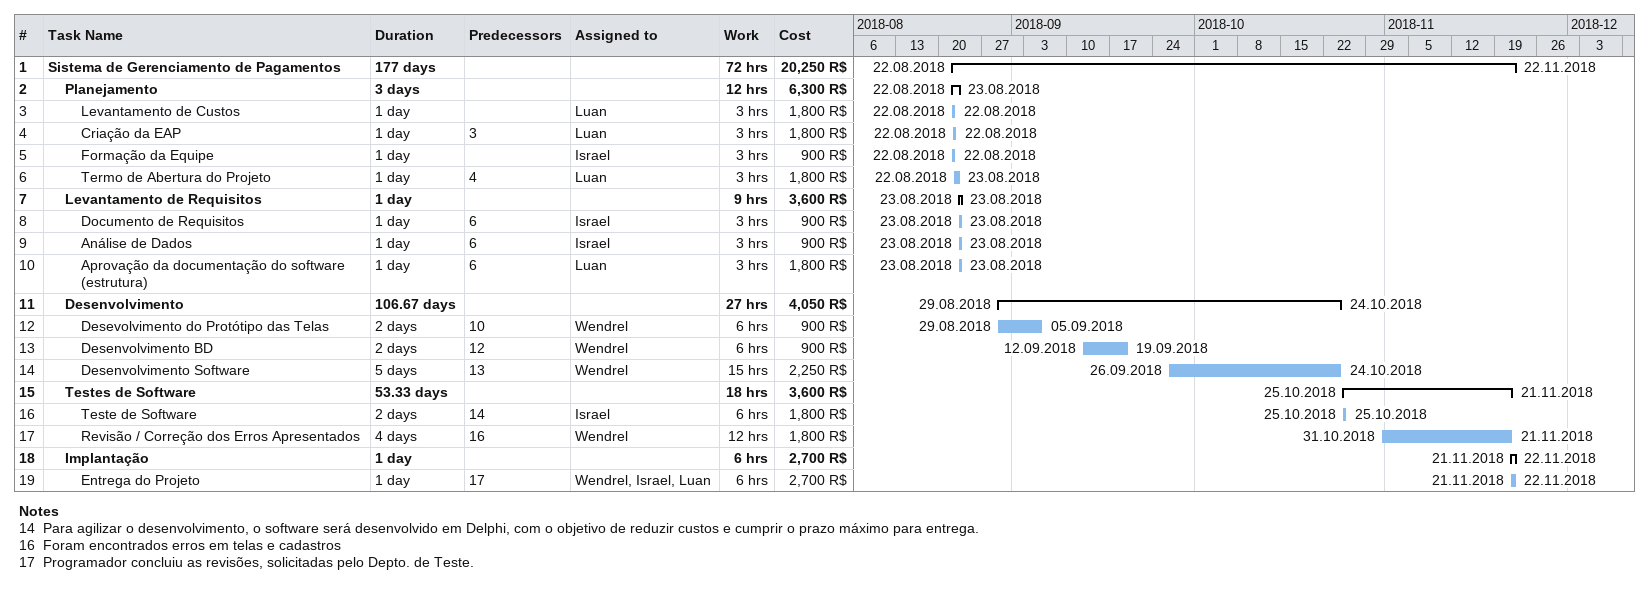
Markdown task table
| ID | Level | Task | Duration | Start | Finish | Predecessors | Resources | Work (h) | Cost (R$) |
|---|---|---|---|---|---|---|---|---|---|
| 1 | 1 | **Sistema de Gerenciamento de Pagamentos** | 177d | 2018-08-22 | 2018-11-22 |  |  | 72 | 20250 |
| 2 | 2 | **Planejamento** | 3d | 2018-08-22 | 2018-08-23 |  |  | 12 | 6300 |
| 3 | 3 | Levantamento de Custos | 1d | 2018-08-22 | 2018-08-22 |  | Luan | 3 | 1800 |
| 4 | 3 | Criação da EAP | 1d | 2018-08-22 | 2018-08-22 | 3 | Luan | 3 | 1800 |
| 5 | 3 | Formação da Equipe | 1d | 2018-08-22 | 2018-08-22 |  | Israel | 3 | 900 |
| 6 | 3 | Termo de Abertura do Projeto | 1d | 2018-08-22 | 2018-08-23 | 4 | Luan | 3 | 1800 |
| 7 | 2 | **Levantamento de Requisitos** | 1d | 2018-08-23 | 2018-08-23 |  |  | 9 | 3600 |
| 8 | 3 | Documento de Requisitos | 1d | 2018-08-23 | 2018-08-23 | 6 | Israel | 3 | 900 |
| 9 | 3 | Análise de Dados | 1d | 2018-08-23 | 2018-08-23 | 6 | Israel | 3 | 900 |
| 10 | 3 | Aprovação da documentação do software (estrutura) | 1d | 2018-08-23 | 2018-08-23 | 6 | Luan | 3 | 1800 |
| 11 | 2 | **Desenvolvimento** | 106.67d | 2018-08-29 | 2018-10-24 |  |  | 27 | 4050 |
| 12 | 3 | Desevolvimento do Protótipo das Telas | 2d | 2018-08-29 | 2018-09-05 | 10 | Wendrel | 6 | 900 |
| 13 | 3 | Desenvolvimento BD | 2d | 2018-09-12 | 2018-09-19 | 12 | Wendrel | 6 | 900 |
| 14 | 3 | Desenvolvimento Software | 5d | 2018-09-26 | 2018-10-24 | 13 | Wendrel | 15 | 2250 |
| 15 | 2 | **Testes de Software** | 53.33d | 2018-10-25 | 2018-11-21 |  |  | 18 | 3600 |
| 16 | 3 | Teste de Software | 2d | 2018-10-25 | 2018-10-25 | 14 | Israel | 6 | 1800 |
| 17 | 3 | Revisão / Correção dos Erros Apresentados | 4d | 2018-10-31 | 2018-11-21 | 16 | Wendrel | 12 | 1800 |
| 18 | 2 | **Implantação** | 1d | 2018-11-21 | 2018-11-22 |  |  | 6 | 2700 |
| 19 | 3 | Entrega do Projeto | 1d | 2018-11-21 | 2018-11-22 | 17 | Wendrel, Israel, Luan | 6 | 2700 |

Notes
- 14: Para agilizar o desenvolvimento, o software será desenvolvido em Delphi, com o objetivo de reduzir custos e cumprir o prazo máximo para entrega.
- 16: Foram encontrados erros em telas e cadastros
- 17: Programador concluiu as revisões, solicitadas pelo Depto. de Teste.
